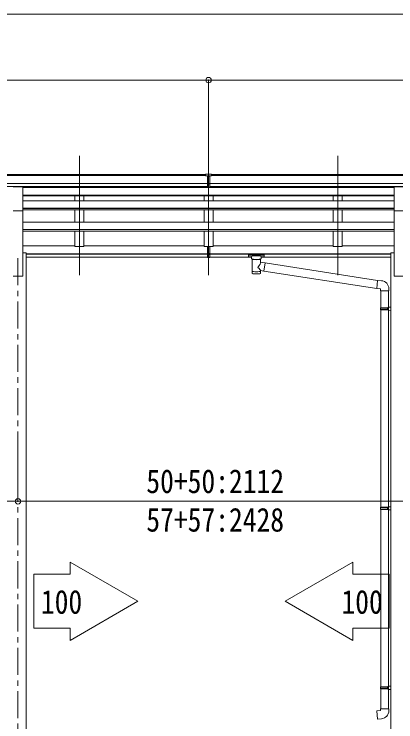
# Model space of a CAD drawing. Units: millimetres, scale not verified. Extents: x -8385 to 8479, y -5853 to 5787.
# Drawn here: x 1602 to 3717, y -2913 to 1010 of the extents above; entities that cross this region are included whole.
import ezdxf
from ezdxf.enums import TextEntityAlignment as Align

# ---------------------------------------------------------------- set-up
doc = ezdxf.new("R2010")
doc.units = ezdxf.units.MM
doc.header["$LTSCALE"] = 30
doc.header["$PDMODE"] = 32
doc.header["$PDSIZE"] = 30
doc.linetypes.add('CHAIN1', pattern=[8, 5, -1, 1, -1])
for name, color, linetype, lineweight in [('0-1_本体', 4, 'Continuous', 9), ('0-2_部品', 7, 'Continuous', 9), ('0-6_OTH_LINE', 7, 'Continuous', 9), ('0-7_SHAPE', 3, 'Continuous', 9), ('0-8_PARTS2', 5, 'Continuous', 9), ('0-A_寸法', 7, 'Continuous', 9)]:
    doc.layers.add(name, color=color, linetype=linetype, lineweight=lineweight)
doc.styles.add('ＭＳ ゴシック', font='')
doc.styles.get('ＭＳ ゴシック').set_extended_font_data('MS Gothic')

msp = doc.modelspace()

# ---------------------------------------------------------------- linework, layer by layer
at = {"layer": '0-1_本体'}
for p, q in [((-2326.43, 120.63), (2662.57, 120.63)), ((7684.57, 120.63), (2695.57, 120.63)), ((-2326.43, 115.29), (2662.57, 115.29)), ((7684.57, 115.29), (2695.57, 115.29)), ((-2326.43, 71.76), (2672.57, 71.75)), ((-2326.43, 54.09), (2672.57, 54.09)), ((1650.57, 51.59), (2672.57, 51.59)), ((1650.57, 49.24), (2679.07, 49.24)), ((1938.07, 51.71), (1938.07, 49.24)), ((1988.07, 51.71), (1988.07, 49.24)), ((2654.07, 51.71), (2654.07, 49.24)), ((3707.57, 49.24), (2679.07, 49.24)), ((7684.57, 71.76), (2685.57, 71.75)), ((7684.57, 54.09), (2685.57, 54.09)), ((3707.57, 51.59), (2685.57, 51.59)), ((2704.07, 51.71), (2704.07, 49.24)), ((3370.07, 51.71), (3370.07, 49.24)), ((3420.07, 51.71), (3420.07, 49.24)), ((1650.57, 7.05), (2679.07, 7.05)), ((1650.57, 5.66), (2679.07, 5.66)), ((1650.57, 1.97), (2679.07, 1.97)), ((1938.07, 1.97), (1938.07, -25.28)), ((1988.07, 1.97), (1988.07, -25.28)), ((2654.07, 1.97), (2654.07, -25.28)), ((3707.57, 7.05), (2679.07, 7.05)), ((3707.57, 5.66), (2679.07, 5.66)), ((3707.57, 1.97), (2679.07, 1.97)), ((2704.07, 1.97), (2704.07, -25.28)), ((3370.07, 1.97), (3370.07, -25.28)), ((3420.07, 1.97), (3420.07, -25.28)), ((1650.57, -25.28), (2679.07, -25.28)), ((3707.57, -25.28), (2679.07, -25.28)), ((1650.57, -66.01), (2679.07, -66.01)), ((1650.57, -67.49), (2679.07, -67.49)), ((1650.57, -74.3), (2679.07, -74.3)), ((1938.07, -74.3), (1938.07, -143.79)), ((1988.07, -74.3), (1988.07, -143.79)), ((2654.07, -74.3), (2654.07, -143.79)), ((3707.57, -66.01), (2679.07, -66.01)), ((3707.57, -67.49), (2679.07, -67.49)), ((3707.57, -74.3), (2679.07, -74.3)), ((2704.07, -74.3), (2704.07, -143.79)), ((3370.07, -74.3), (3370.07, -143.79)), ((3420.07, -74.3), (3420.07, -143.79)), ((1650.57, -443.49), (1650.57, -79.55)), ((3707.57, -443.49), (3707.57, -79.55)), ((1650.57, -143.79), (2679.07, -143.79)), ((3707.57, -143.79), (2679.07, -143.79)), ((1650.57, -183.1), (2679.07, -183.1)), ((1650.57, -184.59), (2679.07, -184.59)), ((1650.57, -194.06), (2679.07, -194.06)), ((1938.07, -194.06), (1938.07, -279.02)), ((2654.07, -194.06), (2654.07, -279.02)), ((3707.57, -183.1), (2679.07, -183.1)), ((3707.57, -184.59), (2679.07, -184.59)), ((3707.57, -194.06), (2679.07, -194.06)), ((3420.07, -194.06), (3420.07, -279.02)), ((1650.57, -274.22), (1938.07, -274.22)), ((1988.07, -274.22), (2654.07, -274.22)), ((2704.07, -274.22), (3370.07, -274.22)), ((3707.57, -274.22), (3420.07, -274.22)), ((1650.57, -313.49), (1668.07, -313.49)), ((1668.07, -313.49), (1668.07, -3443.49)), ((3707.57, -313.49), (3690.07, -313.49)), ((3690.07, -313.49), (3690.07, -3443.49)), ((1668.07, -318.52), (2672.57, -318.52)), ((1668.07, -319.91), (2672.57, -319.91)), ((1668.07, -337.08), (2672.57, -337.08)), ((3690.07, -318.52), (2685.57, -318.52)), ((3690.07, -319.91), (2685.57, -319.91)), ((2917.07, -337.08), (2685.57, -337.08)), ((3690.07, -337.08), (2971.07, -337.08)), ((1595.57, -443.49), (1650.57, -443.49)), ((3762.57, -443.49), (3707.57, -443.49))]:
    msp.add_line(p, q, dxfattribs=at)
for points in [[(1988.07, -194.06), (1988.07, -279.02), (1938.07, -279.02)], [(2704.07, -194.06), (2704.07, -279.02), (2654.07, -279.02)], [(3370.07, -194.06), (3370.07, -279.02), (3420.07, -279.02)]]:
    msp.add_lwpolyline(points, dxfattribs=at)
at = {"layer": '0-2_部品'}
for p, q in [((1595.57, 52.37), (1650.57, 52.37)), ((1650.57, -79.7), (1650.57, 52.37)), ((3762.57, 52.37), (3707.57, 52.37)), ((3707.57, -79.7), (3707.57, 52.37)), ((1595.57, -79.7), (1650.57, -79.7)), ((3762.57, -79.7), (3707.57, -79.7)), ((2900.57, -324.97), (2900.57, -335.73)), ((2900.57, -325.16), (2900.57, -326.7)), ((2902.57, -324.3), (2985.57, -324.3)), ((2902.57, -326.48), (2985.57, -326.48)), ((2902.57, -336.39), (2917.07, -336.39)), ((2917.07, -343.2), (2917.07, -332.92)), ((2921.17, -347.7), (2921.15, -427.99)), ((2966.97, -365.27), (2966.97, -347.69)), ((2971.07, -343.2), (2971.07, -332.92)), ((2971.07, -336.39), (2985.57, -336.39)), ((2987.57, -324.97), (2987.57, -335.73)), ((2992.19, -369.18), (2966.97, -365.27)), ((2992.19, -369.18), (2985.17, -414.44)), ((2992.19, -369.18), (3616.16, -465.98)), ((2966.99, -427.99), (2966.97, -411.36)), ((2966.97, -411.61), (2985.17, -414.44)), ((3612.15, -511.8), (2985.17, -414.44)), ((3636.99, -467.8), (3616.16, -465.98)), ((3632.07, -523.54), (3678.07, -523.54)), ((3634.07, -523.54), (3634.07, -617.54)), ((3676.07, -523.54), (3676.07, -614.99)), ((3678.07, -523.54), (3678.07, -512.63)), ((3632.07, -619.54), (3633.07, -617.54)), ((3632.07, -619.54), (3676.07, -619.54)), ((3632.07, -619.54), (3632.07, -627.54)), ((3632.07, -627.54), (3676.07, -627.54)), ((3632.07, -627.54), (3633.07, -629.54)), ((3633.07, -617.54), (3676.07, -617.54)), ((3671.59, -619.54), (3671.16, -617.54)), ((3674.07, -615.04), (3690.07, -614.57)), ((3674.07, -617.04), (3674.07, -615.04)), ((3674.07, -617.04), (3676.07, -617.04)), ((3690.07, -614.57), (3690.07, -632.52)), ((3633.07, -629.54), (3676.07, -629.54)), ((3634.07, -629.54), (3634.07, -1723.73)), ((3674.07, -632.04), (3674.07, -630.04)), ((3674.07, -632.04), (3690.07, -632.52)), ((3676.07, -632.1), (3676.07, -1721.17)), ((3632.07, -1725.73), (3633.07, -1723.73)), ((3632.07, -1725.73), (3676.07, -1725.73)), ((3632.07, -1725.73), (3632.07, -1733.73)), ((3633.07, -1723.73), (3676.07, -1723.73)), ((3671.59, -1725.73), (3671.16, -1723.73)), ((3674.07, -1721.23), (3690.07, -1720.76)), ((3674.07, -1723.23), (3674.07, -1721.23)), ((3674.07, -1723.23), (3676.07, -1723.23)), ((3690.07, -1720.76), (3690.07, -1738.7)), ((3632.07, -1733.73), (3676.07, -1733.73)), ((3632.07, -1733.73), (3633.07, -1735.73)), ((3633.07, -1735.73), (3676.07, -1735.73)), ((3634.07, -1735.73), (3634.07, -2718.89)), ((3674.07, -1738.23), (3674.07, -1736.23)), ((3674.07, -1738.23), (3690.07, -1738.7)), ((3676.07, -1738.29), (3676.07, -2716.33)), ((3632.07, -2720.89), (3633.07, -2718.89)), ((3632.07, -2720.89), (3676.07, -2720.89)), ((3632.07, -2720.89), (3632.07, -2728.89)), ((3632.07, -2728.89), (3676.07, -2728.89)), ((3632.07, -2728.89), (3633.07, -2730.89)), ((3633.07, -2718.89), (3676.07, -2718.89)), ((3633.07, -2730.89), (3676.07, -2730.89)), ((3634.07, -2730.89), (3634.07, -2840.89)), ((3671.59, -2720.89), (3671.16, -2718.89)), ((3674.07, -2716.39), (3690.07, -2715.92)), ((3674.07, -2718.39), (3674.07, -2716.39)), ((3674.07, -2718.39), (3676.07, -2718.39)), ((3674.07, -2733.39), (3674.07, -2731.39)), ((3674.07, -2733.39), (3690.07, -2733.86)), ((3676.07, -2733.45), (3676.07, -2840.89)), ((3690.07, -2715.92), (3690.07, -2733.86)), ((3632.07, -2840.89), (3678.07, -2840.89)), ((3632.07, -2850.89), (3632.07, -2840.89)), ((3678.07, -2840.89), (3678.07, -2851.81))]:
    msp.add_line(p, q, dxfattribs=at)
for points in [[(2900.57, -324.97), (2900.61, -324.77), (2900.69, -324.63), (2900.79, -324.54), (2900.89, -324.48), (2901.01, -324.43), (2901.3, -324.37), (2901.79, -324.33), (2902.34, -324.31), (2902.57, -324.3)], [(2900.57, -335.73), (2900.61, -335.92), (2900.69, -336.06), (2900.79, -336.15), (2900.89, -336.21), (2901.01, -336.26), (2901.3, -336.32), (2901.79, -336.37), (2902.34, -336.39), (2902.57, -336.39)], [(2917.11, -343.14), (2917.09, -343.5), (2917.33, -344.46), (2917.85, -345.34), (2918.66, -346.18), (2919.77, -346.98), (2921.17, -347.7)], [(2966.97, -347.69), (2967.2, -347.59), (2968.56, -346.86), (2969.67, -346.01), (2970.43, -345.15), (2970.89, -344.25), (2971.06, -343.36)], [(2985.57, -324.3), (2985.92, -324.31), (2986.45, -324.33), (2986.9, -324.38), (2987.21, -324.46), (2987.38, -324.56), (2987.5, -324.7), (2987.56, -324.88), (2987.57, -324.97)], [(2985.57, -336.39), (2985.92, -336.39), (2986.45, -336.36), (2986.9, -336.31), (2987.21, -336.23), (2987.38, -336.13), (2987.5, -336), (2987.56, -335.82), (2987.57, -335.73)], [(3616.16, -465.98), (3612.15, -511.8), (3632.07, -513.54), (3632.07, -523.54)], [(3671.59, -619.54), (3671.59, -627.54), (3671.16, -629.54)], [(3674.07, -630.04), (3676.07, -630.04), (3676.07, -617.04)], [(3671.59, -1725.73), (3671.59, -1733.73), (3671.16, -1735.73)], [(3674.07, -1736.23), (3676.07, -1736.23), (3676.07, -1723.23)], [(3671.59, -2720.89), (3671.59, -2728.89), (3671.16, -2730.89)], [(3674.07, -2731.39), (3676.07, -2731.39), (3676.07, -2718.39)], [(3636.99, -2896.64), (3616.16, -2898.46), (3612.15, -2852.64), (3632.07, -2850.89)]]:
    msp.add_lwpolyline(points, dxfattribs=at)
for centre, start, end in [((3633.07, -512.63), 0, 85), ((3633.07, -2851.81), 275, 0)]:
    msp.add_arc(centre, 45, start, end, dxfattribs=at)
for centre, major_axis, ratio, start_param, end_param in [((2902.57, -326.7), (2, 0), 0.109601, 1.5707963, 3.1415927), ((2944.07, -332.92), (27, 0), 0.122176, 6.2831853, 9.424778), ((2944.08, -348.15), (-22.91, 0.42), 0.072511, 0.0008029, 1.5715993), ((2944.08, -349.78), (-22.91, 0.42), 0.072511, 0.0008029, 1.5715993), ((2944.06, -348.15), (22.92, 0.42), 0.07247, 4.71158, 6.2823764), ((2944.06, -349.78), (22.92, 0.42), 0.07247, 4.71158, 6.2823764), ((2955.07, -343.2), (16, 0), 0.361356, 6.2636979, 6.2831853), ((2985.57, -326.7), (2, 0), 0.109601, 0, 1.5707963), ((2944.07, -391.81), (-22.81, -26.62), 0.234429, 1.6855472, 3.1268519), ((2944.07, -427.99), (22.92, 0), 0.101955, 3.1415499, 6.2833984), ((2944.07, -415.55), (22.91, 0), 0.122865, 3.1415927, 6.2831853), ((2946.63, -389.17), (20.32, -22.25), 0.045535, 0.0389954, 1.3075346)]:
    msp.add_ellipse(centre, major_axis=major_axis, ratio=ratio, start_param=start_param, end_param=end_param, dxfattribs=at)
at = {"layer": '0-6_OTH_LINE', "color": 6}
for p, q in [((1623.07, -1690.98), (1623.07, -1440.98)), ((1623.07, -1690.98), (-1276.93, -1690.98)), ((7711.07, -1690.98), (1623.07, -1690.98))]:
    msp.add_line(p, q, dxfattribs=at)
at = {"layer": '0-6_OTH_LINE'}
for p, q in [((1911.62, -2028), (1911.62, -2095.2)), ((3478.78, -2028), (3478.78, -2095.2)), ((1911.62, -2394.8), (1711.22, -2394.8)), ((1911.62, -2394.8), (1911.62, -2462)), ((3478.78, -2394.8), (3679.18, -2394.8)), ((3478.78, -2394.8), (3478.78, -2462))]:
    msp.add_line(p, q, dxfattribs=at)
for points in [[(1911.62, -2462), (2287.48, -2245), (1911.62, -2028)], [(3478.78, -2462), (3102.92, -2245), (3478.78, -2028)], [(1911.62, -2095.2), (1711.22, -2095.2), (1711.22, -2394.8)], [(3478.78, -2095.2), (3679.18, -2095.2), (3679.18, -2394.8)]]:
    msp.add_lwpolyline(points, dxfattribs=at)
at = {"layer": '0-6_OTH_LINE', "color": 6}
msp.add_point((1623.07, -1690.98), dxfattribs=at)
at = {"layer": '0-7_SHAPE'}
for p, q in [((2662.57, 114.2), (2662.57, 122.05)), ((2662.57, 114.2), (2672.57, 114.2)), ((2679.07, 113.39), (2672.57, 113.78)), ((2672.57, 112.2), (2685.57, 112.2)), ((2685.57, 113.72), (2679.07, 113.41)), ((2685.57, 50.57), (2685.57, 115.85)), ((2672.57, 70.68), (2679.07, 70.52)), ((2672.57, 51.64), (2679.07, 51.24)), ((2679.07, 70.52), (2685.57, 70.68)), ((2679.07, 51.24), (2685.57, 51.64)), ((2672.57, -316.5), (2672.57, -279.02)), ((2685.57, -316.5), (2685.57, -279.02)), ((2672.57, -316.5), (2685.57, -316.5)), ((2672.57, -338.75), (2672.57, -316.5)), ((2672.57, -321.9), (2685.57, -321.9)), ((2672.57, -337.68), (2679.07, -338.08)), ((2679.07, -338.08), (2685.57, -337.68)), ((2685.57, -338.75), (2685.57, -316.5))]:
    msp.add_line(p, q, dxfattribs=at)
for points in [[(2662.57, 122.05), (2680.57, 122.2), (2695.57, 122.07)], [(2685.57, 114.25), (2695.57, 114.33), (2695.57, 122.07)], [(2685.57, 50.57), (2679.07, 50.18), (2672.57, 50.57), (2672.57, 115.92)], [(2685.57, 69.58), (2682.31, 69.5), (2679.07, 69.42), (2675.83, 69.5), (2672.57, 69.58)], [(2685.57, -338.75), (2679.07, -339.14), (2672.57, -338.75)]]:
    msp.add_lwpolyline(points, dxfattribs=at)
msp.add_ellipse((2703.64, 111.89), major_axis=(24.57, -1.51), ratio=0.121868, start_param=3.1422238, end_param=3.1491027, dxfattribs=at)
at = {"layer": '0-8_PARTS2'}
for p, q in [((1963.07, -437.28), (1963.07, 225.24)), ((2679.07, -437.28), (2679.07, 225.24)), ((3395.07, -437.28), (3395.07, 225.24))]:
    msp.add_line(p, q, dxfattribs=at)
at = {"layer": '0-8_PARTS2', "linetype": 'CHAIN1'}
msp.add_line((1623.07, -343.49), (1623.07, -3593.49), dxfattribs=at)
at = {"layer": '0-A_寸法', "color": 6}
for p, q in [((-2352.93, 1009.82), (7711.07, 1009.82)), ((2679.07, 644.3), (2679.07, 159.25))]:
    msp.add_line(p, q, dxfattribs=at)
msp.add_lwpolyline([(-2332.93, 644.3), (2679.07, 644.3), (7691.07, 644.3)], dxfattribs=at)
msp.add_point((2679.07, 644.3), dxfattribs=at)

# ---------------------------------------------------------------- texts
at = {"layer": '0-6_OTH_LINE', "style": 'ＭＳ ゴシック', "width": 0.85}
for s, p in [('50+50:2112', (2334.25, -1684.98)), ('57+57:2428', (2334.25, -1898.53)), ('100', (1749.95, -2353.75)), ('100', (3415.45, -2353.75))]:
    msp.add_text(s, height=132, dxfattribs=at).set_placement(p, align=Align.BOTTOM_LEFT)

doc.saveas('drawing.dxf')
